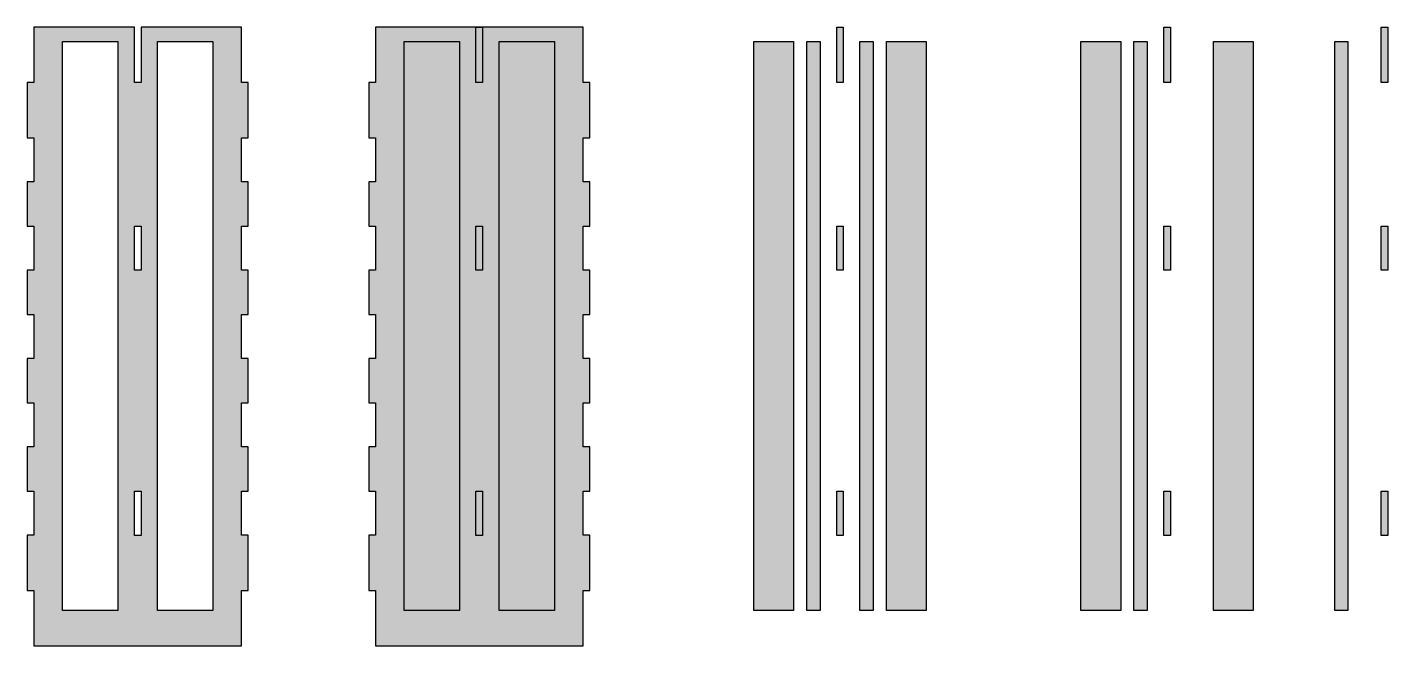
# Model space of a CAD drawing. Header units: inches. Extents: x -1874 to 1467, y -1467 to 242.
# Drawn here: x -1710 to -1094, y -79 to 201 of the extents above; entities that cross this region are included whole.
import ezdxf

# ---------------------------------------------------------------- set-up
doc = ezdxf.new("R2010")
doc.units = ezdxf.units.IN
doc.header["$MEASUREMENT"] = 0
doc.layers.add('Layer 1', color=7, linetype='Continuous')

# ---------------------------------------------------------------- blocks, each defined once
blk = doc.blocks.new('block 25')
at = {"layer": 'Layer 1', "true_color": 0xc4c9ba}
h = blk.add_hatch(color=9, dxfattribs=at)
h.dxf.hatch_style = 2
h.paths.add_polyline_path([(-1343.65, 201.45), (-1340.65, 201.45), (-1340.65, 176.45), (-1343.65, 176.45)])
h = blk.add_hatch(color=9, dxfattribs=at)
h.dxf.hatch_style = 2
h.paths.add_polyline_path([(-1381.15, 194.94), (-1363.15, 194.94), (-1363.15, -62.55), (-1381.15, -62.55)])
h = blk.add_hatch(color=9, dxfattribs=at)
h.dxf.hatch_style = 2
h.paths.add_polyline_path([(-1357.15, 194.94), (-1351.15, 194.94), (-1351.15, -62.55), (-1357.15, -62.55)])
h = blk.add_hatch(color=9, dxfattribs=at)
h.dxf.hatch_style = 2
h.paths.add_polyline_path([(-1333.15, 194.94), (-1327.15, 194.94), (-1327.15, -62.55), (-1333.15, -62.55)])
h = blk.add_hatch(color=9, dxfattribs=at)
h.dxf.hatch_style = 2
h.paths.add_polyline_path([(-1321.15, 194.94), (-1303.15, 194.94), (-1303.15, -62.55), (-1321.15, -62.55)])
h = blk.add_hatch(color=9, dxfattribs=at)
h.dxf.hatch_style = 2
h.paths.add_polyline_path([(-1343.65, 111.45), (-1340.65, 111.45), (-1340.65, 91.45), (-1343.65, 91.45)])
h = blk.add_hatch(color=9, dxfattribs=at)
h.dxf.hatch_style = 2
h.paths.add_polyline_path([(-1343.65, -8.55), (-1340.65, -8.55), (-1340.65, -28.55), (-1343.65, -28.55)])
at = {"layer": 'Layer 1', "color": 7, "lineweight": 30, "true_color": 0xffffff}
for points in [[(-1343.65, 201.45), (-1340.65, 201.45), (-1340.65, 176.45), (-1343.65, 176.45), (-1343.65, 201.45)], [(-1381.15, 194.94), (-1363.15, 194.94), (-1363.15, -62.55), (-1381.15, -62.55), (-1381.15, 194.94)], [(-1357.15, 194.94), (-1351.15, 194.94), (-1351.15, -62.55), (-1357.15, -62.55), (-1357.15, 194.94)], [(-1333.15, 194.94), (-1327.15, 194.94), (-1327.15, -62.55), (-1333.15, -62.55), (-1333.15, 194.94)], [(-1321.15, 194.94), (-1303.15, 194.94), (-1303.15, -62.55), (-1321.15, -62.55), (-1321.15, 194.94)], [(-1343.65, 111.45), (-1340.65, 111.45), (-1340.65, 91.45), (-1343.65, 91.45), (-1343.65, 111.45)], [(-1343.65, -8.55), (-1340.65, -8.55), (-1340.65, -28.55), (-1343.65, -28.55), (-1343.65, -8.55)]]:
    blk.add_lwpolyline(points, dxfattribs=at)
blk = doc.blocks.new('block 26')
at = {"layer": 'Layer 1', "true_color": 0xc4c9ba}
h = blk.add_hatch(color=9, dxfattribs=at)
h.dxf.hatch_style = 2
h.paths.add_polyline_path([(-1506.87, 201.45), (-1503.87, 201.45), (-1503.87, 176.45), (-1506.87, 176.45)])
h = blk.add_hatch(color=9, dxfattribs=at)
h.dxf.hatch_style = 2
h.paths.add_polyline_path([(-1506.87, 111.45), (-1503.87, 111.45), (-1503.87, 91.45), (-1506.87, 91.45)])
h = blk.add_hatch(color=9, dxfattribs=at)
h.dxf.hatch_style = 2
h.paths.add_polyline_path([(-1506.87, -8.55), (-1503.87, -8.55), (-1503.87, -28.55), (-1506.87, -28.55)])
at = {"layer": 'Layer 1', "color": 7, "lineweight": 30, "true_color": 0xffffff}
for points in [[(-1506.87, 201.45), (-1503.87, 201.45), (-1503.87, 176.45), (-1506.87, 176.45), (-1506.87, 201.45)], [(-1506.87, 111.45), (-1503.87, 111.45), (-1503.87, 91.45), (-1506.87, 91.45), (-1506.87, 111.45)], [(-1506.87, -8.55), (-1503.87, -8.55), (-1503.87, -28.55), (-1506.87, -28.55), (-1506.87, -8.55)]]:
    blk.add_lwpolyline(points, dxfattribs=at)

msp = doc.modelspace()

# ---------------------------------------------------------------- hatches: boundary and pattern name
at = {"layer": 'Layer 1', "true_color": 0xc4c9ba}
h = msp.add_hatch(color=9, dxfattribs=at)
h.dxf.hatch_style = 2
h.paths.add_polyline_path([(-1609.88, 111.45), (-1609.88, 131.45), (-1612.88, 131.45), (-1612.88, 151.45), (-1609.88, 151.45), (-1609.88, 151.45), (-1609.88, 176.45), (-1612.88, 176.45), (-1612.88, 201.45), (-1658.38, 201.45), (-1658.38, 176.45), (-1661.38, 176.45), (-1661.38, 201.45), (-1689.88, 201.45), (-1706.88, 201.45), (-1706.88, 176.45), (-1709.88, 176.45), (-1709.88, 151.45), (-1706.88, 151.45), (-1706.88, 131.45), (-1709.88, 131.45), (-1709.88, 111.45), (-1706.88, 111.45), (-1706.88, 91.46), (-1709.88, 91.46), (-1709.88, 71.46), (-1706.88, 71.46), (-1706.88, 51.46), (-1709.88, 51.46), (-1709.88, 31.46), (-1706.88, 31.46), (-1706.88, 11.46), (-1709.88, 11.46), (-1709.88, -8.54), (-1706.88, -8.54), (-1706.88, -28.54), (-1709.88, -28.54), (-1709.88, -53.54), (-1706.88, -53.54), (-1706.88, -78.54), (-1612.88, -78.54), (-1612.88, -53.54), (-1609.88, -53.54), (-1609.88, -28.54), (-1612.88, -28.54), (-1612.88, -8.54), (-1609.88, -8.54), (-1609.88, 11.45), (-1612.88, 11.45), (-1612.88, 31.45), (-1609.88, 31.45), (-1609.88, 51.45), (-1612.88, 51.45), (-1612.88, 71.45), (-1609.88, 71.45), (-1609.88, 91.45), (-1612.88, 91.45), (-1612.88, 111.45)])
h.paths.add_polyline_path([(-1668.88, -62.55), (-1693.88, -62.55), (-1693.88, 194.94), (-1668.88, 194.94)])
h.paths.add_polyline_path([(-1658.38, -28.55), (-1661.38, -28.55), (-1661.38, -8.55), (-1658.38, -8.55)])
h.paths.add_polyline_path([(-1658.38, 91.45), (-1661.38, 91.45), (-1661.38, 111.45), (-1658.38, 111.45)])
h.paths.add_polyline_path([(-1625.88, -62.55), (-1650.88, -62.55), (-1650.88, 194.94), (-1625.88, 194.94)])
h = msp.add_hatch(color=9, dxfattribs=at)
h.dxf.hatch_style = 2
h.paths.add_polyline_path([(-1455.37, 151.45), (-1455.37, 176.45), (-1458.37, 176.45), (-1458.37, 201.45), (-1535.37, 201.45), (-1552.37, 201.45), (-1552.37, 176.45), (-1555.37, 176.45), (-1555.37, 151.45), (-1552.37, 151.45), (-1552.37, 131.45), (-1555.37, 131.45), (-1555.37, 111.45), (-1552.37, 111.45), (-1552.37, 91.46), (-1555.37, 91.46), (-1555.37, 71.46), (-1552.37, 71.46), (-1552.37, 51.46), (-1555.37, 51.46), (-1555.37, 31.46), (-1552.37, 31.46), (-1552.37, 11.46), (-1555.37, 11.46), (-1555.37, -8.54), (-1552.37, -8.54), (-1552.37, -28.54), (-1555.37, -28.54), (-1555.37, -53.54), (-1552.37, -53.54), (-1552.37, -78.54), (-1458.37, -78.54), (-1458.37, -53.54), (-1455.37, -53.54), (-1455.37, -28.54), (-1458.37, -28.54), (-1458.37, -8.54), (-1455.37, -8.54), (-1455.37, 11.45), (-1458.37, 11.45), (-1458.37, 31.45), (-1455.37, 31.45), (-1455.37, 51.45), (-1458.37, 51.45), (-1458.37, 71.45), (-1455.37, 71.45), (-1455.37, 91.45), (-1458.37, 91.45), (-1458.37, 111.45), (-1455.37, 111.45), (-1455.37, 131.45), (-1458.37, 131.45), (-1458.37, 151.45), (-1455.37, 151.45)])
h = msp.add_hatch(color=9, dxfattribs=at)
h.dxf.hatch_style = 2
h.paths.add_polyline_path([(-1195.65, 201.45), (-1192.65, 201.45), (-1192.65, 176.45), (-1195.65, 176.45)])
h = msp.add_hatch(color=9, dxfattribs=at)
h.dxf.hatch_style = 2
h.paths.add_polyline_path([(-1097.32, 201.45), (-1094.32, 201.45), (-1094.32, 176.45), (-1097.32, 176.45)])
h = msp.add_hatch(color=9, dxfattribs=at)
h.dxf.hatch_style = 2
h.paths.add_polyline_path([(-1539.37, 194.94), (-1514.37, 194.94), (-1514.37, -62.55), (-1539.37, -62.55)])
h = msp.add_hatch(color=9, dxfattribs=at)
h.dxf.hatch_style = 2
h.paths.add_polyline_path([(-1496.37, 194.94), (-1471.37, 194.94), (-1471.37, -62.55), (-1496.37, -62.55)])
h = msp.add_hatch(color=9, dxfattribs=at)
h.dxf.hatch_style = 2
h.paths.add_polyline_path([(-1233.15, 194.94), (-1215.15, 194.94), (-1215.15, -62.55), (-1233.15, -62.55)])
h = msp.add_hatch(color=9, dxfattribs=at)
h.dxf.hatch_style = 2
h.paths.add_polyline_path([(-1209.15, 194.94), (-1203.15, 194.94), (-1203.15, -62.55), (-1209.15, -62.55)])
h = msp.add_hatch(color=9, dxfattribs=at)
h.dxf.hatch_style = 2
h.paths.add_polyline_path([(-1173.15, 194.94), (-1155.15, 194.94), (-1155.15, -62.55), (-1173.15, -62.55)])
h = msp.add_hatch(color=9, dxfattribs=at)
h.dxf.hatch_style = 2
h.paths.add_polyline_path([(-1118.33, 194.94), (-1112.33, 194.94), (-1112.33, -62.55), (-1118.33, -62.55)])
h = msp.add_hatch(color=9, dxfattribs=at)
h.dxf.hatch_style = 2
h.paths.add_polyline_path([(-1195.65, 111.45), (-1192.65, 111.45), (-1192.65, 91.45), (-1195.65, 91.45)])
h = msp.add_hatch(color=9, dxfattribs=at)
h.dxf.hatch_style = 2
h.paths.add_polyline_path([(-1097.32, 111.45), (-1094.32, 111.45), (-1094.32, 91.45), (-1097.32, 91.45)])
h = msp.add_hatch(color=9, dxfattribs=at)
h.dxf.hatch_style = 2
h.paths.add_polyline_path([(-1195.65, -8.55), (-1192.65, -8.55), (-1192.65, -28.55), (-1195.65, -28.55)])
h = msp.add_hatch(color=9, dxfattribs=at)
h.dxf.hatch_style = 2
h.paths.add_polyline_path([(-1097.32, -8.55), (-1094.32, -8.55), (-1094.32, -28.55), (-1097.32, -28.55)])

# ---------------------------------------------------------------- linework, layer by layer
at = {"layer": 'Layer 1', "color": 7, "lineweight": 30, "true_color": 0xffffff}
for points in [[(-1609.88, 111.45), (-1609.88, 131.45), (-1612.88, 131.45), (-1612.88, 151.45), (-1609.88, 151.45), (-1609.88, 151.45), (-1609.88, 176.45), (-1612.88, 176.45), (-1612.88, 201.45), (-1658.38, 201.45), (-1658.38, 176.45), (-1661.38, 176.45), (-1661.38, 201.45), (-1689.88, 201.45), (-1706.88, 201.45), (-1706.88, 176.45), (-1709.88, 176.45), (-1709.88, 151.45), (-1706.88, 151.45), (-1706.88, 131.45), (-1709.88, 131.45), (-1709.88, 111.45), (-1706.88, 111.45), (-1706.88, 91.46), (-1709.88, 91.46), (-1709.88, 71.46), (-1706.88, 71.46), (-1706.88, 51.46), (-1709.88, 51.46), (-1709.88, 31.46), (-1706.88, 31.46), (-1706.88, 11.46), (-1709.88, 11.46), (-1709.88, -8.54), (-1706.88, -8.54), (-1706.88, -28.54), (-1709.88, -28.54), (-1709.88, -53.54), (-1706.88, -53.54), (-1706.88, -78.54), (-1612.88, -78.54), (-1612.88, -53.54), (-1609.88, -53.54), (-1609.88, -28.54), (-1612.88, -28.54), (-1612.88, -8.54), (-1609.88, -8.54), (-1609.88, 11.45), (-1612.88, 11.45), (-1612.88, 31.45), (-1609.88, 31.45), (-1609.88, 51.45), (-1612.88, 51.45), (-1612.88, 71.45), (-1609.88, 71.45), (-1609.88, 91.45), (-1612.88, 91.45), (-1612.88, 111.45), (-1609.88, 111.45)], [(-1455.37, 151.45), (-1455.37, 176.45), (-1458.37, 176.45), (-1458.37, 201.45), (-1535.37, 201.45), (-1552.37, 201.45), (-1552.37, 176.45), (-1555.37, 176.45), (-1555.37, 151.45), (-1552.37, 151.45), (-1552.37, 131.45), (-1555.37, 131.45), (-1555.37, 111.45), (-1552.37, 111.45), (-1552.37, 91.46), (-1555.37, 91.46), (-1555.37, 71.46), (-1552.37, 71.46), (-1552.37, 51.46), (-1555.37, 51.46), (-1555.37, 31.46), (-1552.37, 31.46), (-1552.37, 11.46), (-1555.37, 11.46), (-1555.37, -8.54), (-1552.37, -8.54), (-1552.37, -28.54), (-1555.37, -28.54), (-1555.37, -53.54), (-1552.37, -53.54), (-1552.37, -78.54), (-1458.37, -78.54), (-1458.37, -53.54), (-1455.37, -53.54), (-1455.37, -28.54), (-1458.37, -28.54), (-1458.37, -8.54), (-1455.37, -8.54), (-1455.37, 11.45), (-1458.37, 11.45), (-1458.37, 31.45), (-1455.37, 31.45), (-1455.37, 51.45), (-1458.37, 51.45), (-1458.37, 71.45), (-1455.37, 71.45), (-1455.37, 91.45), (-1458.37, 91.45), (-1458.37, 111.45), (-1455.37, 111.45), (-1455.37, 131.45), (-1458.37, 131.45), (-1458.37, 151.45), (-1455.37, 151.45), (-1455.37, 151.45)], [(-1195.65, 201.45), (-1192.65, 201.45), (-1192.65, 176.45), (-1195.65, 176.45), (-1195.65, 201.45)], [(-1097.32, 201.45), (-1094.32, 201.45), (-1094.32, 176.45), (-1097.32, 176.45), (-1097.32, 201.45)], [(-1668.88, -62.55), (-1693.88, -62.55), (-1693.88, 194.94), (-1668.88, 194.94), (-1668.88, -62.55)], [(-1625.88, -62.55), (-1650.88, -62.55), (-1650.88, 194.94), (-1625.88, 194.94), (-1625.88, -62.55)], [(-1539.37, 194.94), (-1514.37, 194.94), (-1514.37, -62.55), (-1539.37, -62.55), (-1539.37, 194.94)], [(-1496.37, 194.94), (-1471.37, 194.94), (-1471.37, -62.55), (-1496.37, -62.55), (-1496.37, 194.94)], [(-1233.15, 194.94), (-1215.15, 194.94), (-1215.15, -62.55), (-1233.15, -62.55), (-1233.15, 194.94)], [(-1209.15, 194.94), (-1203.15, 194.94), (-1203.15, -62.55), (-1209.15, -62.55), (-1209.15, 194.94)], [(-1173.15, 194.94), (-1155.15, 194.94), (-1155.15, -62.55), (-1173.15, -62.55), (-1173.15, 194.94)], [(-1118.33, 194.94), (-1112.33, 194.94), (-1112.33, -62.55), (-1118.33, -62.55), (-1118.33, 194.94)], [(-1658.38, 91.45), (-1661.38, 91.45), (-1661.38, 111.45), (-1658.38, 111.45), (-1658.38, 91.45)], [(-1195.65, 111.45), (-1192.65, 111.45), (-1192.65, 91.45), (-1195.65, 91.45), (-1195.65, 111.45)], [(-1097.32, 111.45), (-1094.32, 111.45), (-1094.32, 91.45), (-1097.32, 91.45), (-1097.32, 111.45)], [(-1658.38, -28.55), (-1661.38, -28.55), (-1661.38, -8.55), (-1658.38, -8.55), (-1658.38, -28.55)], [(-1195.65, -8.55), (-1192.65, -8.55), (-1192.65, -28.55), (-1195.65, -28.55), (-1195.65, -8.55)], [(-1097.32, -8.55), (-1094.32, -8.55), (-1094.32, -28.55), (-1097.32, -28.55), (-1097.32, -8.55)]]:
    msp.add_lwpolyline(points, dxfattribs=at)

# ---------------------------------------------------------------- block references
at = {"layer": 'Layer 1'}
for name in ['block 26', 'block 25']:
    msp.add_blockref(name, (0, 0), dxfattribs=at)

doc.saveas('drawing.dxf')
